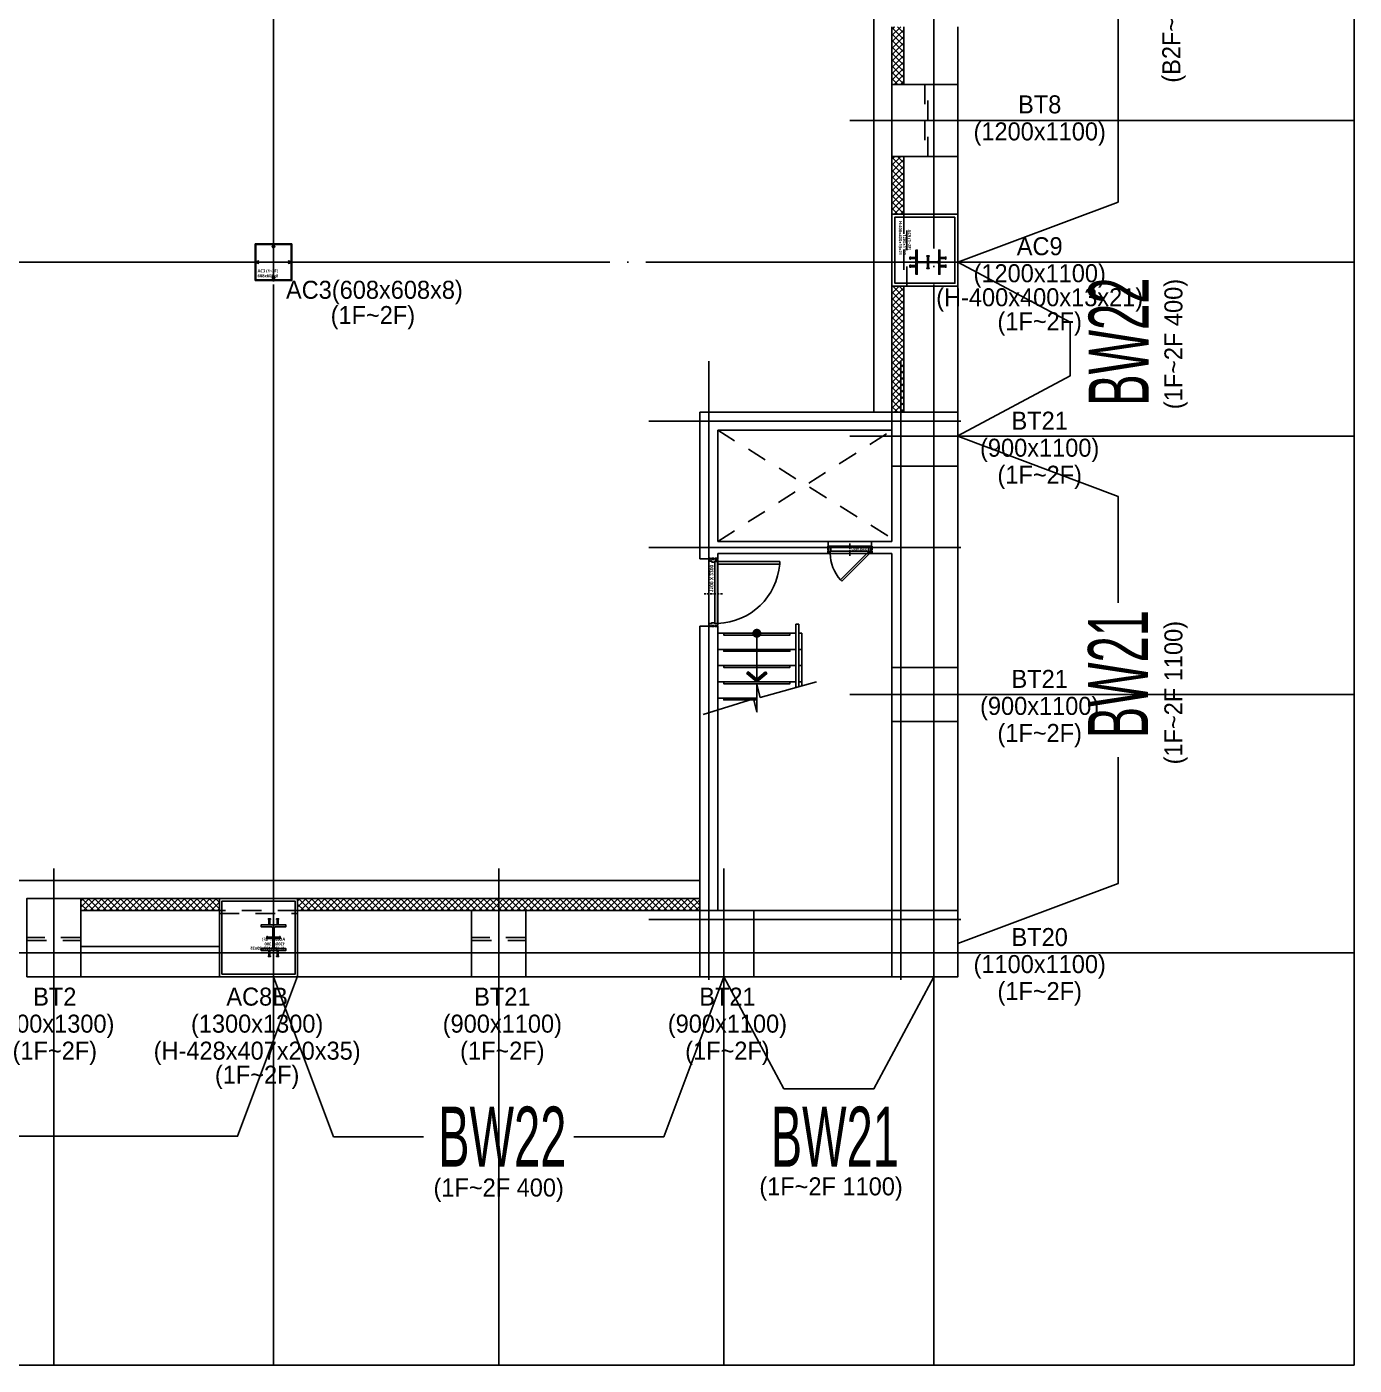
# Model space of a CAD drawing. Header units: millimetres. Extents: x -47382 to 204618, y -51045 to 127155.
# Drawn here: x 119890 to 142000, y 0 to 22291 of the extents above; entities that cross this region are included whole.
import ezdxf
from ezdxf.enums import TextEntityAlignment as Align

# ---------------------------------------------------------------- set-up
doc = ezdxf.new("R2010")
doc.units = ezdxf.units.MM
doc.header["$LTSCALE"] = 300
doc.header["$MEASUREMENT"] = 0
for name, pattern in [('CEN', [62, 60, -1, 0, -1]), ('HID', [2, 1.1, -0.9]), ('HIDDEN2', [0.1875, 0.125, -0.0625])]:
    doc.linetypes.add(name, pattern=pattern)
doc.layers.get('0').update_dxf_attribs({"linetype": 'CONTINUOUS'})
doc.layers.get('Defpoints').update_dxf_attribs({"color": 153, "linetype": 'CONTINUOUS'})
for name, color, linetype in [('##CON', 2, 'CONTINUOUS'), ('A-CEN', 1, 'CEN'), ('A-DOOR', 4, 'CONTINUOUS'), ('A-DOOR-JAMB', 4, 'CONTINUOUS'), ('A-DOOR-SILL', 8, 'CONTINUOUS'), ('A-DOOR-SWING', 8, 'CONTINUOUS'), ('A-FLOR-FLIN-TYP2', 8, 'CONTINUOUS'), ('A-FLOR-STRA-ETC', 7, 'CONTINUOUS'), ('A-FLOR-STRA-MAIN', 4, 'CONTINUOUS'), ('A-FLOR-STRA-SUB', 9, 'CONTINUOUS'), ('A-PS-HID', 5, 'HID'), ('A-ST-AXIS-CEN', 252, 'CEN'), ('A-ST-COL', 2, 'CONTINUOUS'), ('A-ST-CONC', 2, 'CONTINUOUS'), ('A-WALL-MASN', 3, 'CONTINUOUS'), ('Bound', 9, 'CONTINUOUS'), ('FINISH', 7, 'CONTINUOUS'), ('HID', 7, 'HID'), ('블럭', 5, 'CONTINUOUS'), ('충돌방지대 IN', 4, 'CONTINUOUS')]:
    doc.layers.add(name, color=color, linetype=linetype)
doc.layers.add('A-ANNO-NPLT', color=129, linetype='CONTINUOUS', plot=False)
doc.layers.add('Defpoint', color=161, linetype='CONTINUOUS', plot=False)
doc.styles.add('ksm', font='')
doc.styles.add('SH_대대리576', font='NanumGothicBold.ttf')
doc.styles.add('SHP-나눔bo', font='')
doc.styles.add('돋움', font='')
doc.styles.get('ksm').set_extended_font_data('Dotum')
doc.styles.get('SHP-나눔bo').set_extended_font_data('NanumGothic', bold=True)
doc.styles.get('돋움').set_extended_font_data('Dotum')

# ---------------------------------------------------------------- blocks, each defined once
blk = doc.blocks.new('XR-평면도$0$8F-PLAN$0$arrow2')
at = {"color": 8}
blk.add_lwpolyline([(0, 0.87), (0.74, 0), (0, -0.87), (0.15, -1), (1, 0), (0.15, 1)], close=True, dxfattribs=at)
for points in [[(0, 0.87), (0.15, 1), (0.74, 0), (1, 0)], [(0.74, 0), (1, 0), (0, -0.87), (0.15, -1)]]:
    blk.add_solid(points, dxfattribs=at)
blk = doc.blocks.new('A$C0e376f74')
at = {"layer": 'A-ANNO-NPLT', "linetype": 'HIDDEN2'}
for p, q in [((525, 230), (525, -80)), ((-20, 140), (-20, 10)), ((0, 140), (-20, 140)), ((0, 120), (-20, 120)), ((0, 30), (-20, 30)), ((0, 10), (-20, 10)), ((-10, 140), (-10, 10)), ((0, 140), (0, 10)), ((1100, 140), (1120, 140)), ((1100, 140), (1100, 10)), ((1100, 120), (1120, 120)), ((1100, 30), (1120, 30)), ((1100, 10), (1120, 10)), ((1110, 140), (1110, 10)), ((1120, 140), (1120, 10))]:
    blk.add_line(p, q, dxfattribs=at)
at = {"layer": 'A-ANNO-NPLT', "linetype": 'ByBlock'}
blk.add_lwpolyline([(1067, 102), (33, 102), (33, 147), (1067, 147)], close=True, dxfattribs=at)
at = {"layer": 'A-DOOR', "linetype": 'ByBlock'}
blk.add_lwpolyline([(1067, 1181), (1067, 147), (1022, 147), (1022, 1181)], close=True, dxfattribs=at)
at = {"layer": 'A-DOOR-JAMB'}
for points in [[(0, 20), (0, 0), (30, 0), (30, 50), (45, 50), (45, 100), (30, 100), (30, 150), (0, 150), (0, 130)], [(1100, 20), (1100, 0), (1070, 0), (1070, 50), (1055, 50), (1055, 100), (1070, 100), (1070, 150), (1100, 150), (1100, 130)]]:
    blk.add_lwpolyline(points, dxfattribs=at)
at = {"layer": 'A-DOOR-SILL'}
for p, q in [((30, 150), (1070, 150)), ((1070, 0), (30, 0))]:
    blk.add_line(p, q, dxfattribs=at)
at = {"layer": 'A-DOOR-SWING'}
blk.add_arc((1107, 109), 1075, 94.5299, 177.8035, dxfattribs=at)
at = {"layer": 'A-ANNO-NPLT', "linetype": 'ByBlock', "style": 'SHP-나눔bo'}
blk.add_text('1100 X 2200', height=60, dxfattribs=at).set_placement((781, 16), align=Align.CENTER)
blk = doc.blocks.new('A$Ce0defec1')
at = {"layer": 'A-ANNO-NPLT', "linetype": 'HIDDEN2'}
for p, q in [((-120, 720), (-120, 700)), ((-120, 720), (0, 720)), ((-120, 710), (0, 710)), ((-120, 700), (0, 700)), ((-110, 720), (-110, 700)), ((-20, 720), (-20, 700)), ((0, 720), (0, 700)), ((-160, 350), (78, 350)), ((-120, 0), (-120, -20)), ((-120, 0), (0, 0)), ((-110, 0), (-110, -20)), ((-20, 0), (-20, -20)), ((0, 0), (0, -20)), ((-120, -10), (0, -10)), ((-120, -20), (0, -20))]:
    blk.add_line(p, q, dxfattribs=at)
at = {"layer": 'A-ANNO-NPLT', "linetype": 'ByBlock'}
blk.add_lwpolyline([(-120, 677), (-85, 677), (-85, 23), (-120, 23)], close=True, dxfattribs=at)
at = {"layer": 'A-DOOR', "linetype": 'ByBlock'}
for p, q in [((-582, 215), (-120, 677)), ((-120, 677), (-120, 700)), ((-120, 700), (0, 700)), ((-120, 677), (-98, 655)), ((-85, 677), (-120, 677)), ((-85, 665), (-85, 677)), ((0, 700), (0, 665)), ((-561, 192), (-98, 655)), ((0, 665), (-85, 665))]:
    blk.add_line(p, q, dxfattribs=at)
blk.add_lwpolyline([(-582, 215), (-561, 192)], dxfattribs=at)
at = {"layer": 'A-DOOR-JAMB'}
for p, q in [((-85, 23), (-120, 23)), ((-120, 23), (-120, 0)), ((-110, 0), (0, 0)), ((-85, 35), (-85, 23)), ((0, 35), (-85, 35)), ((0, 0), (0, 35))]:
    blk.add_line(p, q, dxfattribs=at)
at = {"layer": 'A-DOOR-SILL'}
blk.add_line((0, 18), (0, 665), dxfattribs=at)
at = {"layer": 'A-DOOR-SWING'}
blk.add_arc((-117, 691), 668, 228.3916, 269.7655, dxfattribs=at)
at = {"layer": 'A-ANNO-NPLT', "linetype": 'ByBlock', "style": 'SHP-나눔bo'}
blk.add_text('700X1800', height=45, rotation=90, dxfattribs=at).set_placement((-30, 502), align=Align.CENTER)
blk = doc.blocks.new('14')
at = {"layer": 'A-CEN'}
for p, q in [((-3350, -850), (-3350, 9450)), ((-150, 9450), (-150, -850)), ((-4350, 8450), (850, 8450)), ((-4350, 6350), (850, 6350)), ((850, 150), (-4350, 150))]:
    blk.add_line(p, q, dxfattribs=at)
at = {"layer": 'A-FLOR-FLIN-TYP2'}
blk.add_line((-640, 6450), (-1360, 6450), dxfattribs=at)
at = {"layer": 'A-FLOR-STRA-ETC'}
blk.add_line((-2550, 4920), (-2550, 4110), dxfattribs=at)
at = {"layer": 'A-FLOR-STRA-ETC', "const_width": 75}
blk.add_lwpolyline([(-2550, 4957, -1), (-2550, 4882, -1)], format="xyb", close=True, dxfattribs=at)
at = {"layer": 'A-FLOR-STRA-ETC'}
blk.add_lwpolyline([(-1557, 4110), (-2496, 3852), (-2550, 4069), (-2550, 3611), (-2603, 3825), (-3443, 3568)], dxfattribs=at)
at = {"layer": 'A-FLOR-STRA-MAIN'}
for p, q in [((-3200, 4920), (-1900, 4920)), ((-1850, 4920), (-1800, 4920)), ((-3200, 4650), (-1900, 4650)), ((-1850, 4650), (-1800, 4650)), ((-3200, 4380), (-1900, 4380)), ((-1850, 4380), (-1800, 4380)), ((-3200, 4110), (-1900, 4110)), ((-1850, 4110), (-1800, 4110)), ((-3200, 3840), (-2550, 3840))]:
    blk.add_line(p, q, dxfattribs=at)
blk.add_lwpolyline([(-1800, 4920), (-1800, 4044)], dxfattribs=at)
at = {"layer": 'A-FLOR-STRA-SUB', "color": 250}
for points in [[(-3100, 4920), (-3100, 4890), (-2000, 4890), (-2000, 4920)], [(-3100, 4650), (-3100, 4620), (-2000, 4620), (-2000, 4650)], [(-3100, 4380), (-3100, 4350), (-2000, 4350), (-2000, 4380)], [(-3100, 4110), (-3100, 4080), (-2000, 4080), (-2000, 4110)], [(-3100, 3840), (-3100, 3810), (-2550, 3810)]]:
    blk.add_lwpolyline(points, dxfattribs=at)
at = {"layer": 'A-FLOR-STRA-SUB'}
for points in [[(-1900, 4016), (-1900, 5070), (-1850, 5070)], [(-1850, 4030), (-1850, 5070)]]:
    blk.add_lwpolyline(points, dxfattribs=at)
at = {"layer": 'A-ST-CONC'}
for p, q in [((-3500, 8600), (-300, 8600)), ((-3500, 6160), (-3500, 8600)), ((-3200, 8300), (-300, 8300)), ((-3200, 6450), (-3200, 8300)), ((-300, 6450), (-300, 8300)), ((-3200, 6450), (-1360, 6450)), ((-3200, 6250), (-300, 6250)), ((-3200, 6160), (-3200, 6250)), ((-1360, 6450), (-1360, 6250)), ((-640, 6450), (-640, 6250)), ((-640, 6450), (-300, 6450)), ((-300, 6250), (-300, 300)), ((-3200, 6160), (-3500, 6160)), ((-3500, 300), (-3500, 5040)), ((-3200, 5040), (-3500, 5040)), ((-3200, 300), (-3200, 5040)), ((-3200, 300), (-300, 300))]:
    blk.add_line(p, q, dxfattribs=at)
at = {"layer": 'A-DOOR', "xscale": -1}
for name, p, rotation in [('A$Ce0defec1', (-1350, 6370), 270.0000000001343), ('A$C0e376f74', (-3350, 5050), 270.0000000001334)]:
    blk.add_blockref(name, p, dxfattribs=dict(at, rotation=rotation))
at = {"layer": 'A-FLOR-STRA-ETC', "xscale": 166.9148302599861, "yscale": 167.8920954242349, "zscale": 166.9148302599861, "rotation": 270.0000170093786}
blk.add_blockref('XR-평면도$0$8F-PLAN$0$arrow2', (-2550, 4277), dxfattribs=at)
blk = doc.blocks.new('AC3(1~2f)')
at = {"layer": 'A-ST-COL'}
for p, q in [((20, 608), (20, 344)), ((28, 608), (28, 344)), ((40, 628), (304, 628)), ((40, 620), (304, 620)), ((315, 604), (302, 573)), ((310, 570), (302, 573)), ((323, 601), (310, 570)), ((325, 601), (338, 570)), ((333, 604), (346, 573)), ((338, 570), (346, 573)), ((608, 628), (344, 628)), ((608, 620), (344, 620)), ((620, 608), (620, 344)), ((628, 608), (628, 344)), ((20, 40), (20, 304)), ((28, 40), (28, 304)), ((44, 333), (75, 346)), ((44, 315), (75, 302)), ((47, 325), (78, 338)), ((47, 323), (78, 310)), ((78, 338), (75, 346)), ((78, 310), (75, 302)), ((570, 338), (573, 346)), ((601, 325), (570, 338)), ((601, 323), (570, 310)), ((570, 310), (573, 302)), ((604, 333), (573, 346)), ((604, 315), (573, 302)), ((620, 40), (620, 304)), ((628, 40), (628, 304)), ((40, 28), (304, 28)), ((40, 20), (304, 20)), ((310, 78), (302, 75)), ((315, 44), (302, 75)), ((323, 47), (310, 78)), ((325, 47), (338, 78)), ((333, 44), (346, 75)), ((338, 78), (346, 75)), ((608, 28), (344, 28)), ((608, 20), (344, 20))]:
    blk.add_line(p, q, dxfattribs=at)
for centre, radius, start, end in [((40, 608), 20, 90, 180), ((40, 608), 12, 90, 180), ((304, 608), 20, 340, 90), ((304, 608), 12, 340, 90), ((344, 608), 20, 90, 200), ((344, 608), 12, 90, 200), ((608, 608), 20, 0, 90), ((608, 608), 12, 0, 90), ((40, 344), 20, 180, 290), ((40, 304), 20, 70, 180), ((40, 344), 12, 180, 290), ((40, 304), 12, 70, 180), ((608, 344), 20, 250, 0), ((608, 304), 20, 0, 110), ((608, 344), 12, 250, 0), ((608, 304), 12, 0, 110), ((40, 40), 20, 180, 270), ((40, 40), 12, 180, 270), ((304, 40), 20, 270, 20), ((304, 40), 12, 270, 20), ((344, 40), 20, 160, 270), ((344, 40), 12, 160, 270), ((608, 40), 20, 270, 0), ((608, 40), 12, 270, 0)]:
    blk.add_arc(centre, radius, start, end, dxfattribs=at)
at = {"layer": 'Bound', "color": 9, "linetype": 'Continuous'}
for p, q in [((628, 628), (20, 628)), ((20, 628), (20, 20)), ((628, 20), (628, 628)), ((20, 20), (628, 20))]:
    blk.add_line(p, q, dxfattribs=at)
at = {"layer": 'Defpoint'}
for p, q in [((324, 0), (324, 648)), ((0, 324), (648, 324))]:
    blk.add_line(p, q, dxfattribs=at)
at = {"layer": 'Defpoint', "linetype": 'Continuous', "style": 'SH_대대리576'}
for s, p in [('AC3 (1~2F)', (59, 178)), ('608x608x8', (59, 97))]:
    blk.add_text(s, height=50, dxfattribs=at).set_placement(p, align=Align.MIDDLE_LEFT)
blk = doc.blocks.new('ACT 지상1층구조평면도')
at = {"layer": '##CON'}
blk.add_lwpolyline([(171782, 57516), (170482, 57516), (170482, 58816), (171782, 58816)], close=True, dxfattribs=at)
for points in [[(182732, 70166), (182732, 69066), (181732, 69066), (181732, 70166)], [(181992, 69494), (181992, 69502), (181982, 69502), (181982, 69467), (181992, 69467), (181992, 69475), (182082, 69475), (182082, 69494)], [(181992, 69340), (181992, 69332), (181982, 69332), (181982, 69367), (181992, 69367), (181992, 69359), (182082, 69359), (182082, 69340)], [(182292, 69513), (182300, 69513), (182300, 69523), (182265, 69523), (182265, 69513), (182273, 69513), (182273, 69423), (182292, 69423)], [(182292, 69320), (182300, 69320), (182300, 69310), (182265, 69310), (182265, 69320), (182273, 69320), (182273, 69410), (182292, 69410)], [(182572, 69494), (182572, 69502), (182582, 69502), (182582, 69467), (182572, 69467), (182572, 69475), (182482, 69475), (182482, 69494)], [(182572, 69340), (182572, 69332), (182582, 69332), (182582, 69367), (182572, 69367), (182572, 69359), (182482, 69359), (182482, 69340)], [(170522, 57556), (171742, 57556), (171742, 58776), (170522, 58776)], [(171323, 58470), (171331, 58470), (171331, 58480), (171296, 58480), (171296, 58470), (171304, 58470), (171304, 58380), (171323, 58380)], [(171459, 58470), (171467, 58470), (171467, 58480), (171432, 58480), (171432, 58470), (171440, 58470), (171440, 58380), (171459, 58380)], [(171282, 58157), (171282, 58149), (171272, 58149), (171272, 58184), (171282, 58184), (171282, 58176), (171372, 58176), (171372, 58157)], [(171482, 58157), (171482, 58149), (171492, 58149), (171492, 58184), (171482, 58184), (171482, 58176), (171392, 58176), (171392, 58157)], [(171323, 57862), (171331, 57862), (171331, 57852), (171296, 57852), (171296, 57862), (171304, 57862), (171304, 57952), (171323, 57952)], [(171459, 57862), (171467, 57862), (171467, 57852), (171432, 57852), (171432, 57862), (171440, 57862), (171440, 57952), (171459, 57952)]]:
    blk.add_lwpolyline(points, close=True)
at = {"color": 2, "linetype": 'Continuous'}
for points in [[(182439, 69410, -0.414214), (182461, 69388), (182461, 69216), (182482, 69216), (182482, 69616), (182461, 69616), (182461, 69445, -0.414214), (182439, 69423), (182125, 69423, -0.414214), (182103, 69445), (182103, 69616), (182082, 69616), (182082, 69216), (182103, 69216), (182103, 69388, -0.414214), (182125, 69410)], [(171372, 58323, 0.414214), (171350, 58345), (171178, 58345), (171178, 58380), (171585, 58380), (171585, 58345), (171414, 58345, 0.414214), (171392, 58323), (171392, 58009, 0.414214), (171414, 57987), (171585, 57987), (171585, 57952), (171178, 57952), (171178, 57987), (171350, 57987, 0.414214), (171372, 58009)]]:
    blk.add_lwpolyline(points, format="xyb", close=True, dxfattribs=at)
at = {"layer": 'A-ST-COL'}
for points in [[(182782, 72376), (182782, 71176), (181682, 71176), (181682, 72376)], [(181682, 70216), (181682, 69016), (182782, 69016), (182782, 70216)], [(182782, 66016), (182782, 66916), (181682, 66916), (181682, 66016)], [(182782, 61766), (182782, 62666), (181682, 62666), (181682, 61766)], [(167272, 57516), (168172, 57516), (168172, 58816), (167272, 58816)], [(175582, 58616), (174682, 58616), (174682, 57516), (175582, 57516)], [(179382, 58616), (178482, 58616), (178482, 57516), (179382, 57516)], [(182782, 58616), (181682, 58616), (181682, 57516), (182782, 57516)]]:
    blk.add_lwpolyline(points, close=True, dxfattribs=at)
at = {"layer": 'Defpoint'}
blk.add_lwpolyline([(189382, 51045), (47382, 51045), (47382, 150416), (189382, 150416)], close=True, dxfattribs=at)
at = {"layer": 'FINISH'}
for p, q in [((181682, 70216), (182482, 70216)), ((182482, 69016), (181682, 69016))]:
    blk.add_line(p, q, dxfattribs=at)
blk.add_blockref('AC3(1~2f)', (171058, 69092))
at = {"layer": 'Defpoint', "linetype": 'Continuous', "style": 'SH_대대리576'}
for s, p in [('H-400x400x13x21', (181822, 70103)), ('1200x1100', (181892, 69882)), ('AC9 (1~2F)', (181973, 69959))]:
    blk.add_text(s, height=50, rotation=270, dxfattribs=at).set_placement(p, align=Align.MIDDLE_LEFT)
at = {"layer": 'Defpoint', "linetype": 'Continuous', "style": 'SH_대대리576', "text_generation_flag": 4}
for s, p in [('H-428x407x20x35', (171564, 57991)), ('AC8B (1~2F)', (171575, 58142)), ('1300x1300', (171575, 58061))]:
    blk.add_text(s, height=50, rotation=180, dxfattribs=at).set_placement(p, align=Align.MIDDLE_LEFT)

msp = doc.modelspace()

# ---------------------------------------------------------------- hatches: boundary and pattern name
at = {"layer": '블럭', "transparency": 33554687}
h = msp.add_hatch(dxfattribs=at)
h.set_pattern_fill('ANSI37', color=256, scale=600)
h.set_pattern_definition([(45, (102600, 2960), (-53.03301, 53.03301), []), (135, (102600, 2960), (-53.03301, -53.03301), [])])
h.paths.add_polyline_path([(134500, 22291), (134300, 22291), (134300, 21331), (134500, 21331)])
h = msp.add_hatch(dxfattribs=at)
h.set_pattern_fill('ANSI37', color=256, scale=600)
h.set_pattern_definition([(45, (102600, 800), (-53.03301, 53.03301), []), (135, (102600, 800), (-53.03301, -53.03301), [])])
h.paths.add_polyline_path([(134500, 20131), (134300, 20131), (134300, 19171), (134500, 19171)])
h = msp.add_hatch(dxfattribs=at)
h.set_pattern_fill('ANSI37', color=256, scale=600)
h.set_pattern_definition([(45, (102600, -2500), (-53.03301, 53.03301), []), (135, (102600, -2500), (-53.03301, -53.03301), [])])
h.paths.add_polyline_path([(134500, 17971), (134300, 17971), (134300, 15871), (134500, 15871)])
h = msp.add_hatch(dxfattribs=at)
h.set_pattern_fill('ANSI37', color=256, scale=600)
h.set_pattern_definition([(45, (88890, -10800), (-53.03301, 53.03301), []), (135, (88890, -10800), (-53.03301, -53.03301), [])])
h.paths.add_polyline_path([(120790, 7771), (123100, 7771), (123100, 7571), (120790, 7571)])
h = msp.add_hatch(dxfattribs=at)
h.set_pattern_fill('ANSI37', color=256, scale=600)
h.set_pattern_definition([(45, (92500, -10800), (-53.03301, 53.03301), []), (135, (92500, -10800), (-53.03301, -53.03301), [])])
h.paths.add_polyline_path([(124400, 7771), (131100, 7771), (131100, 7571), (124400, 7571)])

# ---------------------------------------------------------------- linework, layer by layer
at = {"layer": 'A-CEN'}
for p, q in [((133600, 20731), (142000, 20731)), ((133600, 15471), (142000, 15471)), ((133600, 11171), (142000, 11171)), ((120340, 8271), (120340, 0)), ((127750, 8271), (127750, 0)), ((131500, 8271), (131500, 0))]:
    msp.add_line(p, q, dxfattribs=at)
at = {"layer": 'A-PS-HID'}
for p, q in [((131400, 13721), (134300, 15571)), ((131400, 15571), (134300, 13771))]:
    msp.add_line(p, q, dxfattribs=at)
at = {"layer": 'A-ST-AXIS-CEN'}
for p, q in [((124000, 0), (124000, 99371)), ((135000, 0), (135000, 99371)), ((0, 18371), (142000, 18371)), ((135000, 15721), (134450, 15721)), ((131250, 6871), (131250, 7421)), ((134450, 6871), (134450, 7421)), ((0, 6871), (142000, 6871))]:
    msp.add_line(p, q, dxfattribs=at)
at = {"layer": 'A-ST-CONC'}
for p, q in [((135000, 21331), (135000, 22291)), ((135400, 21331), (135400, 22291)), ((135000, 19171), (135000, 20131)), ((135400, 19171), (135400, 20131)), ((135000, 15871), (135000, 17971)), ((135400, 15871), (135400, 17971)), ((135400, 11621), (135400, 14971)), ((135400, 7571), (135400, 10721)), ((120790, 6971), (123100, 6971)), ((124400, 6871), (127300, 6871)), ((128200, 6871), (131100, 6871)), ((120790, 6471), (123100, 6471)), ((124400, 6471), (127300, 6471)), ((128200, 6471), (131100, 6471)), ((132000, 6471), (134300, 6471))]:
    msp.add_line(p, q, dxfattribs=at)
at = {"layer": 'A-WALL-MASN'}
for p, q in [((134300, 21331), (134300, 22291)), ((134500, 21331), (134500, 22291)), ((134300, 19171), (134300, 20131)), ((134500, 19171), (134500, 20131)), ((134300, 15871), (134300, 17971)), ((134500, 15871), (134500, 17971)), ((120790, 7771), (123100, 7771)), ((124400, 7771), (131100, 7771)), ((120790, 7571), (123100, 7571)), ((124400, 7571), (131100, 7571))]:
    msp.add_line(p, q, dxfattribs=at)
at = {"layer": 'Defpoint'}
msp.add_lwpolyline([(142000, 0), (0, 0), (0, 99371), (142000, 99371)], close=True, dxfattribs=at)
at = {"layer": 'Defpoints'}
for points in [[(138067, 22468), (138067, 19371), (135400, 18371)], [(135400, 15477), (137267, 16477), (137267, 17371), (135400, 18371)], [(138067, 12698), (138067, 14471), (135400, 15471)], [(138067, 10126), (138067, 8021), (135400, 7021)], [(103220, 3813), (123400, 3813), (124400, 6479)], [(124000, 6471), (125000, 3805), (126500, 3805)], [(129000, 3805), (130500, 3805), (131500, 6471)], [(131500, 6471), (132500, 4605), (134000, 4605), (135000, 6471)]]:
    msp.add_lwpolyline(points, dxfattribs=at)
at = {"layer": 'HID'}
for points in [[(134900, 21331), (134850, 21331), (134850, 20131), (134900, 20131)], [(134550, 19171), (134500, 19171), (134500, 17971), (134550, 17971)], [(123100, 7571), (123100, 7521), (124400, 7521), (124400, 7571)], [(119890, 7121), (119890, 7071), (120790, 7071), (120790, 7121)], [(127300, 7121), (127300, 7071), (128200, 7071), (128200, 7121)]]:
    msp.add_lwpolyline(points, close=True, dxfattribs=at)
at = {"layer": '충돌방지대 IN'}
msp.add_line((134000, 41071), (134000, 15871), dxfattribs=at)
msp.add_lwpolyline([(79600, 8071), (131100, 8071)], dxfattribs=at)

# ---------------------------------------------------------------- block references
for name, p in [('ACT 지상1층구조평면도', (-47382, -51045)), ('14', (134600, 7271))]:
    msp.add_blockref(name, p)

# ---------------------------------------------------------------- texts
at = {"layer": 'Defpoints', "linetype": 'Continuous', "style": '돋움'}
for s, p in [('(B2F~B1F 500, 1F~2F400)', (138953, 23716)), ('(1F~2F 400)', (138988, 17007)), ('(1F~2F 1100)', (138988, 11201))]:
    msp.add_text(s, height=300, rotation=90, dxfattribs=at).set_placement(p, align=Align.MIDDLE_CENTER)
for s, p in [('BT8', (136761, 20759)), ('(1200x1100)', (136761, 20309)), ('AC9', (136761, 18397)), ('(1200x1100)', (136761, 17947)), ('AC3(608x608x8)', (125680, 17671)), ('(H-400x400x13x21)', (136761, 17547)), ('(1F~2F)', (125655, 17250)), ('(1F~2F)', (136761, 17147)), ('BT21', (136761, 15491)), ('(900x1100)', (136761, 15041)), ('(1F~2F)', (136761, 14591)), ('BT21', (136761, 11191)), ('(900x1100)', (136761, 10741)), ('(1F~2F)', (136761, 10291)), ('BT20', (136761, 6891)), ('(1100x1100)', (136761, 6441)), ('BT2', (120357, 5899)), ('AC8B', (123727, 5899)), ('BT21', (127811, 5899)), ('BT21', (131560, 5899)), ('(1F~2F)', (136761, 5991)), ('(900x1300)', (120357, 5449)), ('(1300x1300)', (123727, 5449)), ('(900x1100)', (127811, 5449)), ('(900x1100)', (131560, 5449)), ('(1F~2F)', (120357, 4999)), ('(H-428x407x20x35)', (123727, 4999)), ('(1F~2F)', (127811, 4999)), ('(1F~2F)', (131560, 4999)), ('(1F~2F)', (123727, 4599))]:
    msp.add_text(s, height=300, dxfattribs=at).set_placement(p, align=Align.BOTTOM_CENTER)
at = {"layer": 'Defpoints', "style": 'ksm', "width": 0.6}
for s, p in [('BW22', (138077, 17047)), ('BW21', (138066, 11509))]:
    msp.add_text(s, height=1000, rotation=90, dxfattribs=at).set_placement(p, align=Align.MIDDLE_CENTER)
for s, p in [('BW22', (127810, 3807)), ('BW21', (133349, 3806))]:
    msp.add_text(s, height=1000, dxfattribs=at).set_placement(p, align=Align.MIDDLE_CENTER)
at = {"layer": 'Defpoints', "linetype": 'Continuous', "style": '돋움'}
for s, p in [('(1F~2F 400)', (127750, 2960)), ('(1F~2F 1100)', (133286, 2979))]:
    msp.add_text(s, height=300, dxfattribs=at).set_placement(p, align=Align.MIDDLE_CENTER)

doc.saveas('drawing.dxf')
